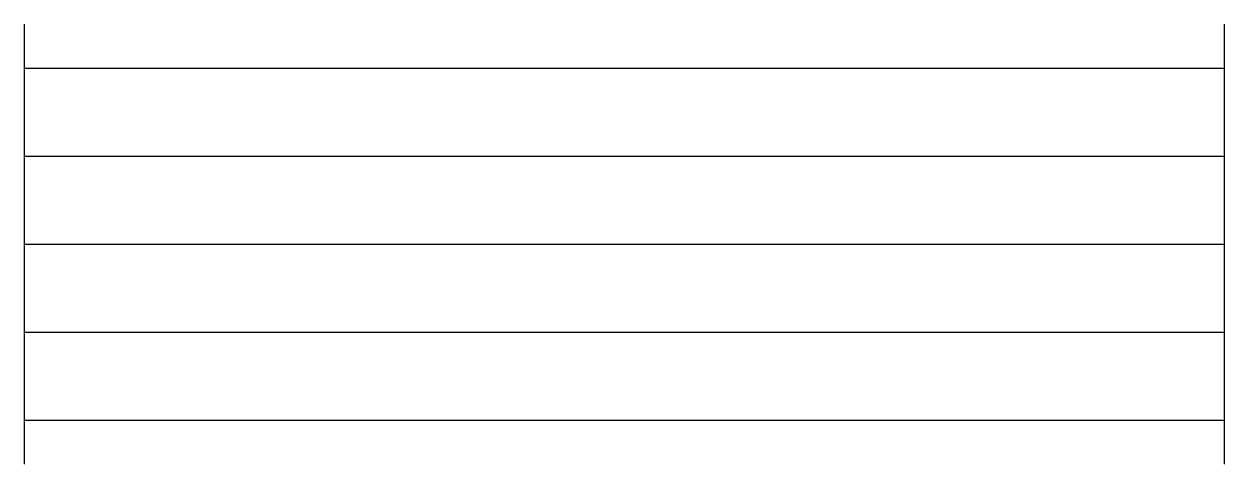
# Model space of a CAD drawing. Header units: centimetres. Extents: x 1004.2 to 1028.8, y -816.4 to -807.4.
import ezdxf

# ---------------------------------------------------------------- set-up
doc = ezdxf.new("R2010")
doc.units = ezdxf.units.CM
doc.header["$LTSCALE"] = 3
doc.header["$MEASUREMENT"] = 0
doc.layers.get('0').update_dxf_attribs({"linetype": 'CONTINUOUS'})
doc.layers.add('3', color=3, linetype='CONTINUOUS')

msp = doc.modelspace()

# ---------------------------------------------------------------- linework, layer by layer
for p, q in [((1004.242, -807.373), (1004.242, -816.373)), ((1028.782, -807.373), (1028.782, -816.373))]:
    msp.add_line(p, q)
at = {"layer": '3'}
for p, q in [((1004.242, -808.273), (1028.782, -808.273)), ((1004.242, -810.073), (1028.782, -810.073)), ((1004.242, -811.873), (1028.782, -811.873)), ((1004.242, -813.673), (1028.782, -813.673)), ((1004.242, -815.473), (1028.782, -815.473))]:
    msp.add_line(p, q, dxfattribs=at)

doc.saveas('drawing.dxf')
